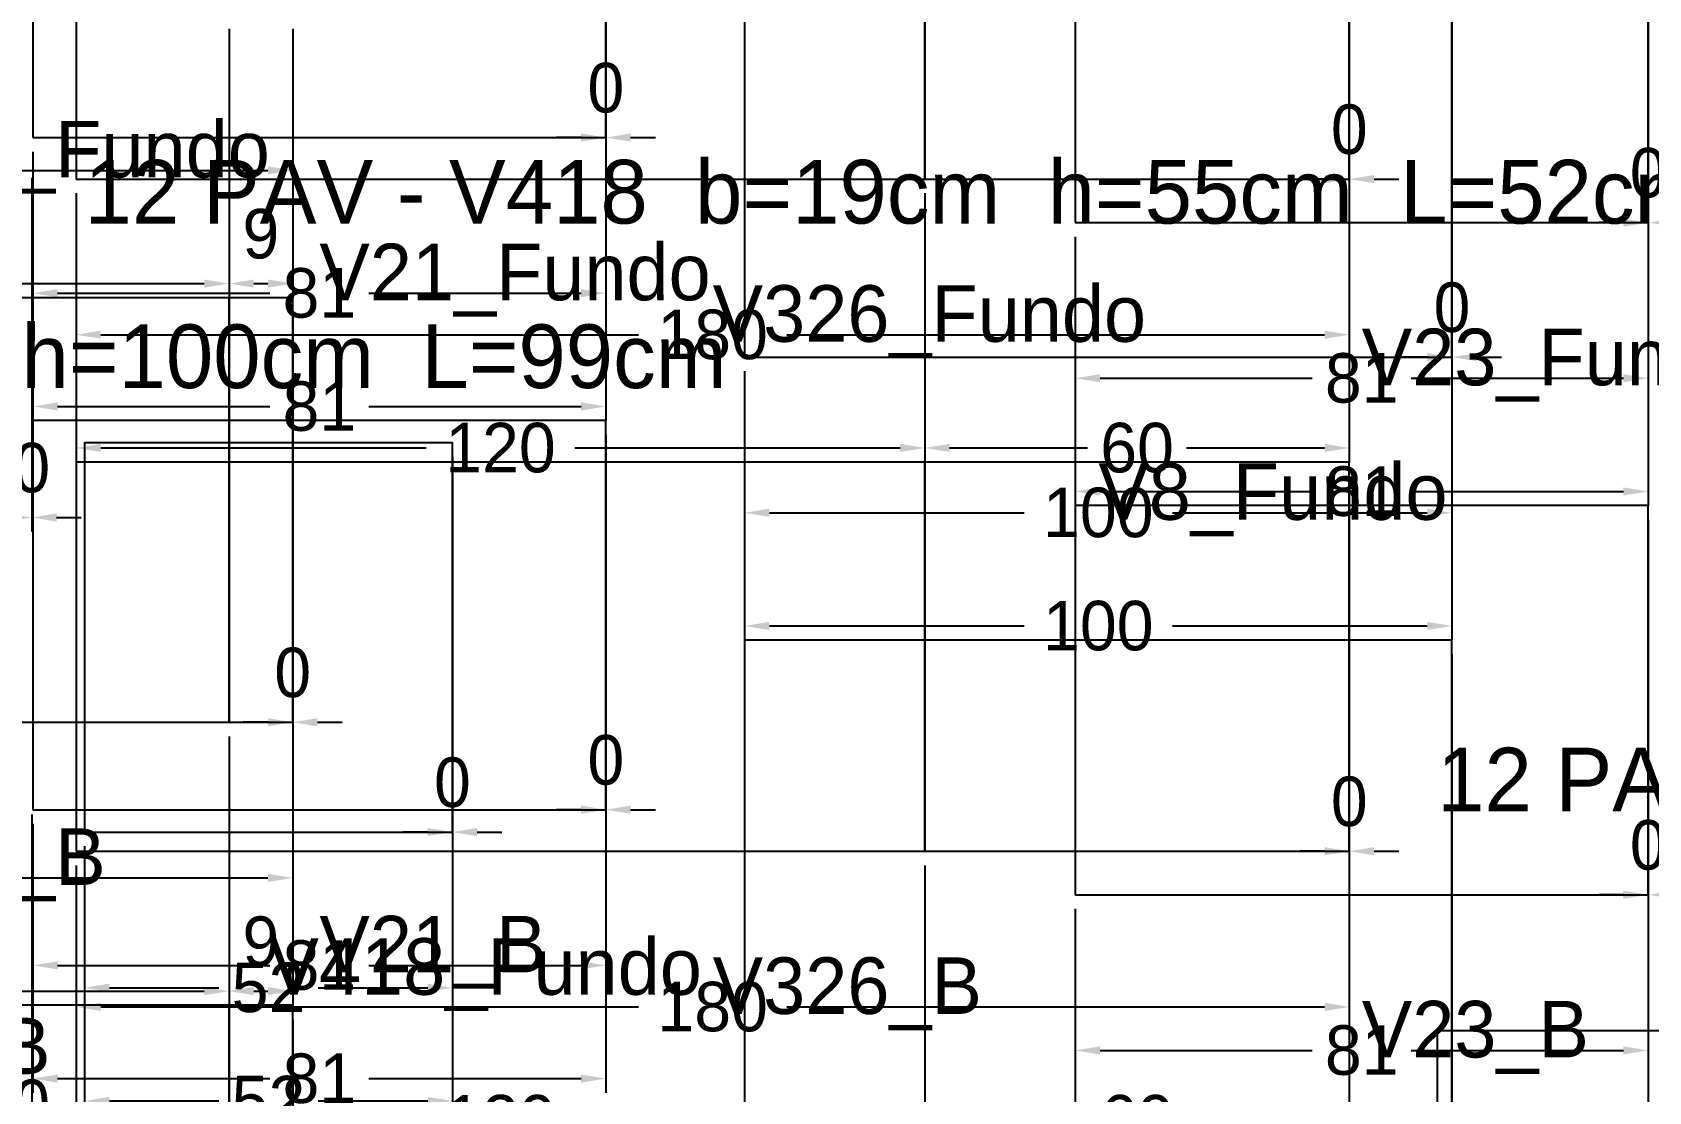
# Model space of a CAD drawing. Header units: metres. Extents: x 946 to 6411, y 1397 to 3666.
# Drawn here: x 4234.4 to 4463, y 2205.8 to 2355.6 of the extents above; entities that cross this region are included whole.
import ezdxf

# ---------------------------------------------------------------- set-up
doc = ezdxf.new("R2010")
doc.units = ezdxf.units.M
doc.layers.add('COTA', color=3, linetype='Continuous')
doc.dimstyles.new('COTA_VIG', dxfattribs={"dimtxt": 7, "dimasz": 3.5, "dimexe": 2, "dimexo": 2, "dimgap": 1.5, "dimtad": 1, "dimdec": 1, "dimcen": 2.5, "dimclrd": 3, "dimclre": 3, "dimclrt": 3, "dimazin": 3, "dimtfac": 1, "dimtmove": 0, "dimatfit": 3})

# ---------------------------------------------------------------- blocks, each defined once
blk = doc.blocks.new('_CLOSEDFILLED')
at = {"color": 0, "linetype": 'BYBLOCK'}
blk.add_solid([(-1, 0.164), (0, 0), (-1, -0.164)], dxfattribs=at)
blk = doc.blocks.new('*D106')
at = {"color": 3}
for p, q in [((4335.15, 2307.66), (4335.15, 2285.66)), ((4435.15, 2307.66), (4435.15, 2285.66)), ((4338.65, 2287.66), (4374.65, 2287.66)), ((4395.65, 2287.66), (4431.65, 2287.66))]:
    blk.add_line(p, q, dxfattribs=at)
at = {"layer": 'Defpoints'}
for p in [(4335.15, 2309.66), (4435.15, 2309.66), (4335.15, 2287.66)]:
    blk.add_point(p, dxfattribs=at)
at = {"layer": 'COTA', "color": 3, "xscale": 3.5, "yscale": 3.5, "rotation": 180}
blk.add_blockref('_CLOSEDFILLED', (4335.15, 2287.66), dxfattribs=at)
at = {"layer": 'COTA', "color": 3, "xscale": 3.5, "yscale": 3.5}
blk.add_blockref('_CLOSEDFILLED', (4435.15, 2287.66), dxfattribs=at)
at = {"layer": 'COTA', "color": 3, "insert": (4385.15, 2287.66), "char_height": 7, "attachment_point": 5}
blk.add_mtext('100', dxfattribs=at)
blk = doc.blocks.new('*D107')
at = {"color": 3}
for p, q in [((4335.15, 2307.66), (4335.15, 2269.66)), ((4435.15, 2307.66), (4435.15, 2269.66)), ((4338.65, 2271.66), (4374.65, 2271.66)), ((4395.65, 2271.66), (4431.65, 2271.66))]:
    blk.add_line(p, q, dxfattribs=at)
at = {"layer": 'Defpoints'}
for p in [(4335.15, 2309.66), (4435.15, 2309.66), (4335.15, 2271.66)]:
    blk.add_point(p, dxfattribs=at)
at = {"layer": 'COTA', "color": 3, "xscale": 3.5, "yscale": 3.5, "rotation": 180}
blk.add_blockref('_CLOSEDFILLED', (4335.15, 2271.66), dxfattribs=at)
at = {"layer": 'COTA', "color": 3, "xscale": 3.5, "yscale": 3.5}
blk.add_blockref('_CLOSEDFILLED', (4435.15, 2271.66), dxfattribs=at)
at = {"layer": 'COTA', "color": 3, "insert": (4385.15, 2271.66), "char_height": 7, "attachment_point": 5}
blk.add_mtext('100', dxfattribs=at)
blk = doc.blocks.new('*D235')
at = {"color": 3}
for p, q in [((4234.53, 2243.69), (4234.53, 2221.69)), ((4315.53, 2243.69), (4315.53, 2221.69)), ((4238.03, 2223.69), (4268.03, 2223.69)), ((4282.03, 2223.69), (4312.03, 2223.69))]:
    blk.add_line(p, q, dxfattribs=at)
at = {"layer": 'Defpoints'}
for p in [(4234.53, 2245.69), (4315.53, 2245.69), (4234.53, 2223.69)]:
    blk.add_point(p, dxfattribs=at)
at = {"layer": 'COTA', "color": 3, "xscale": 3.5, "yscale": 3.5, "rotation": 180}
blk.add_blockref('_CLOSEDFILLED', (4234.53, 2223.69), dxfattribs=at)
at = {"layer": 'COTA', "color": 3, "xscale": 3.5, "yscale": 3.5}
blk.add_blockref('_CLOSEDFILLED', (4315.53, 2223.69), dxfattribs=at)
at = {"layer": 'COTA', "color": 3, "insert": (4275.03, 2223.69), "char_height": 7, "attachment_point": 5}
blk.add_mtext('81', dxfattribs=at)
blk = doc.blocks.new('*D236')
at = {"color": 3}
for p, q in [((4234.53, 2243.69), (4234.53, 2205.69)), ((4315.53, 2243.69), (4315.53, 2205.69)), ((4238.03, 2207.69), (4268.03, 2207.69)), ((4282.03, 2207.69), (4312.03, 2207.69))]:
    blk.add_line(p, q, dxfattribs=at)
at = {"layer": 'Defpoints'}
for p in [(4234.53, 2245.69), (4315.53, 2245.69), (4234.53, 2207.69)]:
    blk.add_point(p, dxfattribs=at)
at = {"layer": 'COTA', "color": 3, "xscale": 3.5, "yscale": 3.5, "rotation": 180}
blk.add_blockref('_CLOSEDFILLED', (4234.53, 2207.69), dxfattribs=at)
at = {"layer": 'COTA', "color": 3, "xscale": 3.5, "yscale": 3.5}
blk.add_blockref('_CLOSEDFILLED', (4315.53, 2207.69), dxfattribs=at)
at = {"layer": 'COTA', "color": 3, "insert": (4275.03, 2207.69), "char_height": 7, "attachment_point": 5}
blk.add_mtext('81', dxfattribs=at)
blk = doc.blocks.new('*D238')
at = {"color": 3}
for p, q in [((4234.53, 2338.69), (4234.53, 2316.69)), ((4315.53, 2338.69), (4315.53, 2316.69)), ((4238.03, 2318.69), (4268.03, 2318.69)), ((4282.03, 2318.69), (4312.03, 2318.69))]:
    blk.add_line(p, q, dxfattribs=at)
at = {"layer": 'Defpoints'}
for p in [(4234.53, 2340.69), (4315.53, 2340.69), (4234.53, 2318.69)]:
    blk.add_point(p, dxfattribs=at)
at = {"layer": 'COTA', "color": 3, "xscale": 3.5, "yscale": 3.5, "rotation": 180}
blk.add_blockref('_CLOSEDFILLED', (4234.53, 2318.69), dxfattribs=at)
at = {"layer": 'COTA', "color": 3, "xscale": 3.5, "yscale": 3.5}
blk.add_blockref('_CLOSEDFILLED', (4315.53, 2318.69), dxfattribs=at)
at = {"layer": 'COTA', "color": 3, "insert": (4275.03, 2318.69), "char_height": 7, "attachment_point": 5}
blk.add_mtext('81', dxfattribs=at)
blk = doc.blocks.new('*D239')
at = {"color": 3}
for p, q in [((4234.53, 2338.69), (4234.53, 2300.69)), ((4315.53, 2338.69), (4315.53, 2300.69)), ((4238.03, 2302.69), (4268.03, 2302.69)), ((4282.03, 2302.69), (4312.03, 2302.69))]:
    blk.add_line(p, q, dxfattribs=at)
at = {"layer": 'Defpoints'}
for p in [(4234.53, 2340.69), (4315.53, 2340.69), (4234.53, 2302.69)]:
    blk.add_point(p, dxfattribs=at)
at = {"layer": 'COTA', "color": 3, "xscale": 3.5, "yscale": 3.5, "rotation": 180}
blk.add_blockref('_CLOSEDFILLED', (4234.53, 2302.69), dxfattribs=at)
at = {"layer": 'COTA', "color": 3, "xscale": 3.5, "yscale": 3.5}
blk.add_blockref('_CLOSEDFILLED', (4315.53, 2302.69), dxfattribs=at)
at = {"layer": 'COTA', "color": 3, "insert": (4275.03, 2302.69), "char_height": 7, "attachment_point": 5}
blk.add_mtext('81', dxfattribs=at)
blk = doc.blocks.new('*D253')
at = {"color": 3}
for p, q in [((4381.89, 2231.67), (4381.89, 2209.67)), ((4462.89, 2231.67), (4462.89, 2209.67)), ((4385.39, 2211.67), (4415.39, 2211.67)), ((4429.39, 2211.67), (4459.39, 2211.67))]:
    blk.add_line(p, q, dxfattribs=at)
at = {"layer": 'Defpoints'}
for p in [(4381.89, 2233.67), (4462.89, 2233.67), (4381.89, 2211.67)]:
    blk.add_point(p, dxfattribs=at)
at = {"layer": 'COTA', "color": 3, "xscale": 3.5, "yscale": 3.5, "rotation": 180}
blk.add_blockref('_CLOSEDFILLED', (4381.89, 2211.67), dxfattribs=at)
at = {"layer": 'COTA', "color": 3, "xscale": 3.5, "yscale": 3.5}
blk.add_blockref('_CLOSEDFILLED', (4462.89, 2211.67), dxfattribs=at)
at = {"layer": 'COTA', "color": 3, "insert": (4422.39, 2211.67), "char_height": 7, "attachment_point": 5}
blk.add_mtext('81', dxfattribs=at)
blk = doc.blocks.new('*D254')
at = {"color": 3}
for p, q in [((4381.89, 2231.67), (4381.89, 2193.67)), ((4462.89, 2231.67), (4462.89, 2193.67)), ((4385.39, 2195.67), (4415.39, 2195.67)), ((4429.39, 2195.67), (4459.39, 2195.67))]:
    blk.add_line(p, q, dxfattribs=at)
at = {"layer": 'Defpoints'}
for p in [(4381.89, 2233.67), (4462.89, 2233.67), (4381.89, 2195.67)]:
    blk.add_point(p, dxfattribs=at)
at = {"layer": 'COTA', "color": 3, "xscale": 3.5, "yscale": 3.5, "rotation": 180}
blk.add_blockref('_CLOSEDFILLED', (4381.89, 2195.67), dxfattribs=at)
at = {"layer": 'COTA', "color": 3, "xscale": 3.5, "yscale": 3.5}
blk.add_blockref('_CLOSEDFILLED', (4462.89, 2195.67), dxfattribs=at)
at = {"layer": 'COTA', "color": 3, "insert": (4422.39, 2195.67), "char_height": 7, "attachment_point": 5}
blk.add_mtext('81', dxfattribs=at)
blk = doc.blocks.new('*D256')
at = {"color": 3}
for p, q in [((4381.89, 2326.67), (4381.89, 2304.67)), ((4462.89, 2326.67), (4462.89, 2304.67)), ((4385.39, 2306.67), (4415.39, 2306.67)), ((4429.39, 2306.67), (4459.39, 2306.67))]:
    blk.add_line(p, q, dxfattribs=at)
at = {"layer": 'Defpoints'}
for p in [(4381.89, 2328.67), (4462.89, 2328.67), (4381.89, 2306.67)]:
    blk.add_point(p, dxfattribs=at)
at = {"layer": 'COTA', "color": 3, "xscale": 3.5, "yscale": 3.5, "rotation": 180}
blk.add_blockref('_CLOSEDFILLED', (4381.89, 2306.67), dxfattribs=at)
at = {"layer": 'COTA', "color": 3, "xscale": 3.5, "yscale": 3.5}
blk.add_blockref('_CLOSEDFILLED', (4462.89, 2306.67), dxfattribs=at)
at = {"layer": 'COTA', "color": 3, "insert": (4422.39, 2306.67), "char_height": 7, "attachment_point": 5}
blk.add_mtext('81', dxfattribs=at)
blk = doc.blocks.new('*D257')
at = {"color": 3}
for p, q in [((4381.89, 2326.67), (4381.89, 2288.67)), ((4462.89, 2326.67), (4462.89, 2288.67)), ((4385.39, 2290.67), (4415.39, 2290.67)), ((4429.39, 2290.67), (4459.39, 2290.67))]:
    blk.add_line(p, q, dxfattribs=at)
at = {"layer": 'Defpoints'}
for p in [(4381.89, 2328.67), (4462.89, 2328.67), (4381.89, 2290.67)]:
    blk.add_point(p, dxfattribs=at)
at = {"layer": 'COTA', "color": 3, "xscale": 3.5, "yscale": 3.5, "rotation": 180}
blk.add_blockref('_CLOSEDFILLED', (4381.89, 2290.67), dxfattribs=at)
at = {"layer": 'COTA', "color": 3, "xscale": 3.5, "yscale": 3.5}
blk.add_blockref('_CLOSEDFILLED', (4462.89, 2290.67), dxfattribs=at)
at = {"layer": 'COTA', "color": 3, "insert": (4422.39, 2290.67), "char_height": 7, "attachment_point": 5}
blk.add_mtext('81', dxfattribs=at)
blk = doc.blocks.new('*D905')
at = {"color": 3}
for p, q in [((4142.26, 2256.05), (4142.26, 2234.05)), ((4271.26, 2256.05), (4271.26, 2234.05)), ((4145.76, 2236.05), (4196.26, 2236.05)), ((4217.26, 2236.05), (4267.76, 2236.05))]:
    blk.add_line(p, q, dxfattribs=at)
at = {"layer": 'Defpoints'}
for p in [(4142.26, 2258.05), (4271.26, 2258.05), (4142.26, 2236.05)]:
    blk.add_point(p, dxfattribs=at)
at = {"layer": 'COTA', "color": 3, "xscale": 3.5, "yscale": 3.5, "rotation": 180}
blk.add_blockref('_CLOSEDFILLED', (4142.26, 2236.05), dxfattribs=at)
at = {"layer": 'COTA', "color": 3, "xscale": 3.5, "yscale": 3.5}
blk.add_blockref('_CLOSEDFILLED', (4271.26, 2236.05), dxfattribs=at)
at = {"layer": 'COTA', "color": 3, "insert": (4206.76, 2236.05), "char_height": 7, "attachment_point": 5}
blk.add_mtext('129', dxfattribs=at)
blk = doc.blocks.new('*D906')
at = {"color": 3}
for p, q in [((4142.26, 2256.05), (4142.26, 2218.05)), ((4262.26, 2256.05), (4262.26, 2218.05)), ((4145.76, 2220.05), (4191.76, 2220.05)), ((4212.76, 2220.05), (4258.76, 2220.05))]:
    blk.add_line(p, q, dxfattribs=at)
at = {"layer": 'Defpoints'}
for p in [(4142.26, 2258.05), (4262.26, 2258.05), (4142.26, 2220.05)]:
    blk.add_point(p, dxfattribs=at)
at = {"layer": 'COTA', "color": 3, "xscale": 3.5, "yscale": 3.5, "rotation": 180}
blk.add_blockref('_CLOSEDFILLED', (4142.26, 2220.05), dxfattribs=at)
at = {"layer": 'COTA', "color": 3, "xscale": 3.5, "yscale": 3.5}
blk.add_blockref('_CLOSEDFILLED', (4262.26, 2220.05), dxfattribs=at)
at = {"layer": 'COTA', "color": 3, "insert": (4202.26, 2220.05), "char_height": 7, "attachment_point": 5}
blk.add_mtext('120', dxfattribs=at)
blk = doc.blocks.new('*D907')
at = {"color": 3}
for p, q in [((4262.26, 2256.05), (4262.26, 2218.05)), ((4271.26, 2256.05), (4271.26, 2218.05)), ((4265.76, 2220.05), (4267.76, 2220.05))]:
    blk.add_line(p, q, dxfattribs=at)
at = {"layer": 'Defpoints'}
for p in [(4262.26, 2258.05), (4271.26, 2258.05), (4262.26, 2220.05)]:
    blk.add_point(p, dxfattribs=at)
at = {"layer": 'COTA', "color": 3, "xscale": 3.5, "yscale": 3.5, "rotation": 180}
blk.add_blockref('_CLOSEDFILLED', (4262.26, 2220.05), dxfattribs=at)
at = {"layer": 'COTA', "color": 3, "xscale": 3.5, "yscale": 3.5}
blk.add_blockref('_CLOSEDFILLED', (4271.26, 2220.05), dxfattribs=at)
at = {"layer": 'COTA', "color": 3, "insert": (4266.76, 2227.05), "char_height": 7, "attachment_point": 5}
blk.add_mtext('9', dxfattribs=at)
blk = doc.blocks.new('*D909')
at = {"color": 3}
for p, q in [((4142.26, 2356.05), (4142.26, 2334.05)), ((4271.26, 2356.05), (4271.26, 2334.05)), ((4145.76, 2336.05), (4196.26, 2336.05)), ((4217.26, 2336.05), (4267.76, 2336.05))]:
    blk.add_line(p, q, dxfattribs=at)
at = {"layer": 'Defpoints'}
for p in [(4142.26, 2358.05), (4271.26, 2358.05), (4142.26, 2336.05)]:
    blk.add_point(p, dxfattribs=at)
at = {"layer": 'COTA', "color": 3, "xscale": 3.5, "yscale": 3.5, "rotation": 180}
blk.add_blockref('_CLOSEDFILLED', (4142.26, 2336.05), dxfattribs=at)
at = {"layer": 'COTA', "color": 3, "xscale": 3.5, "yscale": 3.5}
blk.add_blockref('_CLOSEDFILLED', (4271.26, 2336.05), dxfattribs=at)
at = {"layer": 'COTA', "color": 3, "insert": (4206.76, 2336.05), "char_height": 7, "attachment_point": 5}
blk.add_mtext('129', dxfattribs=at)
blk = doc.blocks.new('*D910')
at = {"color": 3}
for p, q in [((4142.26, 2356.05), (4142.26, 2318.05)), ((4262.26, 2356.05), (4262.26, 2318.05)), ((4145.76, 2320.05), (4191.76, 2320.05)), ((4212.76, 2320.05), (4258.76, 2320.05))]:
    blk.add_line(p, q, dxfattribs=at)
at = {"layer": 'Defpoints'}
for p in [(4142.26, 2358.05), (4262.26, 2358.05), (4142.26, 2320.05)]:
    blk.add_point(p, dxfattribs=at)
at = {"layer": 'COTA', "color": 3, "xscale": 3.5, "yscale": 3.5, "rotation": 180}
blk.add_blockref('_CLOSEDFILLED', (4142.26, 2320.05), dxfattribs=at)
at = {"layer": 'COTA', "color": 3, "xscale": 3.5, "yscale": 3.5}
blk.add_blockref('_CLOSEDFILLED', (4262.26, 2320.05), dxfattribs=at)
at = {"layer": 'COTA', "color": 3, "insert": (4202.26, 2320.05), "char_height": 7, "attachment_point": 5}
blk.add_mtext('120', dxfattribs=at)
blk = doc.blocks.new('*D911')
at = {"color": 3}
for p, q in [((4262.26, 2356.05), (4262.26, 2318.05)), ((4271.26, 2356.05), (4271.26, 2318.05)), ((4265.76, 2320.05), (4267.76, 2320.05))]:
    blk.add_line(p, q, dxfattribs=at)
at = {"layer": 'Defpoints'}
for p in [(4262.26, 2358.05), (4271.26, 2358.05), (4262.26, 2320.05)]:
    blk.add_point(p, dxfattribs=at)
at = {"layer": 'COTA', "color": 3, "xscale": 3.5, "yscale": 3.5, "rotation": 180}
blk.add_blockref('_CLOSEDFILLED', (4262.26, 2320.05), dxfattribs=at)
at = {"layer": 'COTA', "color": 3, "xscale": 3.5, "yscale": 3.5}
blk.add_blockref('_CLOSEDFILLED', (4271.26, 2320.05), dxfattribs=at)
at = {"layer": 'COTA', "color": 3, "insert": (4266.76, 2327.05), "char_height": 7, "attachment_point": 5}
blk.add_mtext('9', dxfattribs=at)
blk = doc.blocks.new('*D1610')
at = {"color": 3}
for p, q in [((4240.63, 2237.82), (4240.63, 2215.82)), ((4420.63, 2237.82), (4420.63, 2215.82)), ((4244.13, 2217.82), (4320.13, 2217.82)), ((4341.13, 2217.82), (4417.13, 2217.82))]:
    blk.add_line(p, q, dxfattribs=at)
at = {"layer": 'Defpoints'}
for p in [(4240.63, 2239.82), (4420.63, 2239.82), (4240.63, 2217.82)]:
    blk.add_point(p, dxfattribs=at)
at = {"layer": 'COTA', "color": 3, "xscale": 3.5, "yscale": 3.5, "rotation": 180}
blk.add_blockref('_CLOSEDFILLED', (4240.63, 2217.82), dxfattribs=at)
at = {"layer": 'COTA', "color": 3, "xscale": 3.5, "yscale": 3.5}
blk.add_blockref('_CLOSEDFILLED', (4420.63, 2217.82), dxfattribs=at)
at = {"layer": 'COTA', "color": 3, "insert": (4330.63, 2217.82), "char_height": 7, "attachment_point": 5}
blk.add_mtext('180', dxfattribs=at)
blk = doc.blocks.new('*D1611')
at = {"color": 3}
for p, q in [((4240.63, 2237.82), (4240.63, 2199.82)), ((4360.63, 2237.82), (4360.63, 2199.82)), ((4244.13, 2201.82), (4290.13, 2201.82)), ((4311.13, 2201.82), (4357.13, 2201.82))]:
    blk.add_line(p, q, dxfattribs=at)
at = {"layer": 'Defpoints'}
for p in [(4240.63, 2239.82), (4360.63, 2239.82), (4240.63, 2201.82)]:
    blk.add_point(p, dxfattribs=at)
at = {"layer": 'COTA', "color": 3, "xscale": 3.5, "yscale": 3.5, "rotation": 180}
blk.add_blockref('_CLOSEDFILLED', (4240.63, 2201.82), dxfattribs=at)
at = {"layer": 'COTA', "color": 3, "xscale": 3.5, "yscale": 3.5}
blk.add_blockref('_CLOSEDFILLED', (4360.63, 2201.82), dxfattribs=at)
at = {"layer": 'COTA', "color": 3, "insert": (4300.63, 2201.82), "char_height": 7, "attachment_point": 5}
blk.add_mtext('120', dxfattribs=at)
blk = doc.blocks.new('*D1612')
at = {"color": 3}
for p, q in [((4360.63, 2237.82), (4360.63, 2199.82)), ((4420.63, 2237.82), (4420.63, 2199.82)), ((4364.13, 2201.82), (4383.63, 2201.82)), ((4397.63, 2201.82), (4417.13, 2201.82))]:
    blk.add_line(p, q, dxfattribs=at)
at = {"layer": 'Defpoints'}
for p in [(4360.63, 2239.82), (4420.63, 2239.82), (4360.63, 2201.82)]:
    blk.add_point(p, dxfattribs=at)
at = {"layer": 'COTA', "color": 3, "xscale": 3.5, "yscale": 3.5, "rotation": 180}
blk.add_blockref('_CLOSEDFILLED', (4360.63, 2201.82), dxfattribs=at)
at = {"layer": 'COTA', "color": 3, "xscale": 3.5, "yscale": 3.5}
blk.add_blockref('_CLOSEDFILLED', (4420.63, 2201.82), dxfattribs=at)
at = {"layer": 'COTA', "color": 3, "insert": (4390.63, 2201.82), "char_height": 7, "attachment_point": 5}
blk.add_mtext('60', dxfattribs=at)
blk = doc.blocks.new('*D1614')
at = {"color": 3}
for p, q in [((4240.63, 2332.82), (4240.63, 2310.82)), ((4420.63, 2332.82), (4420.63, 2310.82)), ((4244.13, 2312.82), (4320.13, 2312.82)), ((4341.13, 2312.82), (4417.13, 2312.82))]:
    blk.add_line(p, q, dxfattribs=at)
at = {"layer": 'Defpoints'}
for p in [(4240.63, 2334.82), (4420.63, 2334.82), (4240.63, 2312.82)]:
    blk.add_point(p, dxfattribs=at)
at = {"layer": 'COTA', "color": 3, "xscale": 3.5, "yscale": 3.5, "rotation": 180}
blk.add_blockref('_CLOSEDFILLED', (4240.63, 2312.82), dxfattribs=at)
at = {"layer": 'COTA', "color": 3, "xscale": 3.5, "yscale": 3.5}
blk.add_blockref('_CLOSEDFILLED', (4420.63, 2312.82), dxfattribs=at)
at = {"layer": 'COTA', "color": 3, "insert": (4330.63, 2312.82), "char_height": 7, "attachment_point": 5}
blk.add_mtext('180', dxfattribs=at)
blk = doc.blocks.new('*D1615')
at = {"color": 3}
for p, q in [((4240.63, 2332.82), (4240.63, 2294.82)), ((4360.63, 2332.82), (4360.63, 2294.82)), ((4244.13, 2296.82), (4290.13, 2296.82)), ((4311.13, 2296.82), (4357.13, 2296.82))]:
    blk.add_line(p, q, dxfattribs=at)
at = {"layer": 'Defpoints'}
for p in [(4240.63, 2334.82), (4360.63, 2334.82), (4240.63, 2296.82)]:
    blk.add_point(p, dxfattribs=at)
at = {"layer": 'COTA', "color": 3, "xscale": 3.5, "yscale": 3.5, "rotation": 180}
blk.add_blockref('_CLOSEDFILLED', (4240.63, 2296.82), dxfattribs=at)
at = {"layer": 'COTA', "color": 3, "xscale": 3.5, "yscale": 3.5}
blk.add_blockref('_CLOSEDFILLED', (4360.63, 2296.82), dxfattribs=at)
at = {"layer": 'COTA', "color": 3, "insert": (4300.63, 2296.82), "char_height": 7, "attachment_point": 5}
blk.add_mtext('120', dxfattribs=at)
blk = doc.blocks.new('*D1616')
at = {"color": 3}
for p, q in [((4360.63, 2332.82), (4360.63, 2294.82)), ((4420.63, 2332.82), (4420.63, 2294.82)), ((4364.13, 2296.82), (4383.63, 2296.82)), ((4397.63, 2296.82), (4417.13, 2296.82))]:
    blk.add_line(p, q, dxfattribs=at)
at = {"layer": 'Defpoints'}
for p in [(4360.63, 2334.82), (4420.63, 2334.82), (4360.63, 2296.82)]:
    blk.add_point(p, dxfattribs=at)
at = {"layer": 'COTA', "color": 3, "xscale": 3.5, "yscale": 3.5, "rotation": 180}
blk.add_blockref('_CLOSEDFILLED', (4360.63, 2296.82), dxfattribs=at)
at = {"layer": 'COTA', "color": 3, "xscale": 3.5, "yscale": 3.5}
blk.add_blockref('_CLOSEDFILLED', (4420.63, 2296.82), dxfattribs=at)
at = {"layer": 'COTA', "color": 3, "insert": (4390.63, 2296.82), "char_height": 7, "attachment_point": 5}
blk.add_mtext('60', dxfattribs=at)
blk = doc.blocks.new('*D1993')
at = {"color": 3}
for p, q in [((4241.84, 2240.53), (4241.84, 2218.53)), ((4293.84, 2240.53), (4293.84, 2218.53)), ((4245.34, 2220.53), (4260.84, 2220.53)), ((4274.84, 2220.53), (4290.34, 2220.53))]:
    blk.add_line(p, q, dxfattribs=at)
at = {"layer": 'Defpoints'}
for p in [(4241.84, 2242.53), (4293.84, 2242.53), (4241.84, 2220.53)]:
    blk.add_point(p, dxfattribs=at)
at = {"layer": 'COTA', "color": 3, "xscale": 3.5, "yscale": 3.5, "rotation": 180}
blk.add_blockref('_CLOSEDFILLED', (4241.84, 2220.53), dxfattribs=at)
at = {"layer": 'COTA', "color": 3, "xscale": 3.5, "yscale": 3.5}
blk.add_blockref('_CLOSEDFILLED', (4293.84, 2220.53), dxfattribs=at)
at = {"layer": 'COTA', "color": 3, "insert": (4267.84, 2220.53), "char_height": 7, "attachment_point": 5}
blk.add_mtext('52', dxfattribs=at)
blk = doc.blocks.new('*D1994')
at = {"color": 3}
for p, q in [((4241.84, 2240.53), (4241.84, 2202.53)), ((4293.84, 2240.53), (4293.84, 2202.53)), ((4245.34, 2204.53), (4260.84, 2204.53)), ((4274.84, 2204.53), (4290.34, 2204.53))]:
    blk.add_line(p, q, dxfattribs=at)
at = {"layer": 'Defpoints'}
for p in [(4241.84, 2242.53), (4293.84, 2242.53), (4241.84, 2204.53)]:
    blk.add_point(p, dxfattribs=at)
at = {"layer": 'COTA', "color": 3, "xscale": 3.5, "yscale": 3.5, "rotation": 180}
blk.add_blockref('_CLOSEDFILLED', (4241.84, 2204.53), dxfattribs=at)
at = {"layer": 'COTA', "color": 3, "xscale": 3.5, "yscale": 3.5}
blk.add_blockref('_CLOSEDFILLED', (4293.84, 2204.53), dxfattribs=at)
at = {"layer": 'COTA', "color": 3, "insert": (4267.84, 2204.53), "char_height": 7, "attachment_point": 5}
blk.add_mtext('52', dxfattribs=at)

msp = doc.modelspace()

# ---------------------------------------------------------------- linework, layer by layer
at = {"layer": 'Paineis'}
for points in [[(4335.15, 2309.66), (4435.15, 2309.66), (4435.15, 2409.66), (4335.15, 2409.66)], [(4234.53, 2340.69), (4315.53, 2340.69), (4315.53, 2395.69), (4234.53, 2395.69)], [(4240.63, 2334.82), (4360.63, 2334.82), (4360.63, 2389.82), (4240.63, 2389.82)], [(4360.63, 2334.82), (4420.63, 2334.82), (4420.63, 2389.82), (4360.63, 2389.82)], [(4381.89, 2328.67), (4462.89, 2328.67), (4462.89, 2383.67), (4381.89, 2383.67)], [(4142.26, 2258.05), (4262.26, 2258.05), (4262.26, 2318.05), (4142.26, 2318.05)], [(4262.26, 2258.05), (4271.26, 2258.05), (4271.26, 2318.05), (4262.26, 2318.05)], [(4234.53, 2245.69), (4315.53, 2245.69), (4315.53, 2300.69), (4234.53, 2300.69)], [(4241.84, 2242.53), (4293.84, 2242.53), (4293.84, 2297.53), (4241.84, 2297.53)], [(4240.63, 2239.82), (4360.63, 2239.82), (4360.63, 2294.82), (4240.63, 2294.82)], [(4360.63, 2239.82), (4420.63, 2239.82), (4420.63, 2294.82), (4360.63, 2294.82)], [(4381.89, 2233.67), (4462.89, 2233.67), (4462.89, 2288.67), (4381.89, 2288.67)], [(4335.15, 2169.66), (4435.15, 2169.66), (4435.15, 2269.66), (4335.15, 2269.66)], [(4142.26, 2158.05), (4262.26, 2158.05), (4262.26, 2218.05), (4142.26, 2218.05)], [(4262.26, 2158.05), (4271.26, 2158.05), (4271.26, 2218.05), (4262.26, 2218.05)], [(4433.05, 2164.45), (4553.05, 2164.45), (4553.05, 2214.45), (4433.05, 2214.45)]]:
    msp.add_lwpolyline(points, close=True, dxfattribs=at)

# ---------------------------------------------------------------- texts
at = {"layer": 'NOMENCLATURA', "char_height": 9, "attachment_point": 1}
for s, insert in [('12 PAV - V418  b=19cm  h=55cm  L=52cm', (4241.84, 2337.53)), ('12 PAV - V22  b=19cm  h=100cm  L=99cm', (4103.47, 2314.28)), ('12 PAV - V236  b=19cm  h=50cm  L=180cm', (4433.05, 2254.45))]:
    msp.add_mtext(s, dxfattribs=dict(at, insert=insert))
at = {"layer": 'Texto Secao', "char_height": 8, "attachment_point": 1}
for s, insert in [('V210_Fundo', (4206.76, 2343.05)), ('V21_Fundo', (4275.03, 2325.69)), ('V326_Fundo', (4330.63, 2319.82)), ('V23_Fundo', (4422.39, 2313.67)), ('V8_Fundo', (4385.15, 2294.66)), ('V210_B', (4206.76, 2243.05)), ('V21_B', (4275.03, 2230.69)), ('V418_Fundo', (4267.84, 2227.53)), ('V326_B', (4330.63, 2224.82)), ('V23_B', (4422.39, 2218.67)), ('V325_B', (4198.95, 2216.3))]:
    msp.add_mtext(s, dxfattribs=dict(at, insert=insert))

# ---------------------------------------------------------------- dimensions: what is measured, and where the dimension line sits
at = {"layer": 'COTA'}
for base, p1, p2 in [((4435.15, 2309.66), (4435.15, 2309.66), (4435.15, 2409.66)), ((4315.53, 2340.69), (4315.53, 2340.69), (4315.53, 2395.69)), ((4420.63, 2334.82), (4420.63, 2334.82), (4420.63, 2389.82)), ((4462.89, 2328.67), (4462.89, 2328.67), (4462.89, 2383.67)), ((4234.37, 2286.99), (4234.37, 2286.99), (4234.37, 2336.99)), ((4271.26, 2258.05), (4271.26, 2258.05), (4271.26, 2318.05)), ((4315.53, 2245.69), (4315.53, 2245.69), (4315.53, 2300.69)), ((4293.84, 2242.53), (4293.84, 2242.53), (4293.84, 2297.53)), ((4420.63, 2239.82), (4420.63, 2239.82), (4420.63, 2294.82)), ((4462.89, 2233.67), (4462.89, 2233.67), (4462.89, 2288.67)), ((4435.15, 2169.66), (4435.15, 2169.66), (4435.15, 2269.66)), ((4234.37, 2196.99), (4234.37, 2196.99), (4234.37, 2246.99)), ((4271.26, 2158.05), (4271.26, 2158.05), (4271.26, 2218.05))]:
    msp.add_linear_dim(base=base, p1=p1, p2=p2, dimstyle='COTA_VIG', dxfattribs=at).render()
for base, p1, p2, picture, middle in [((4142.26, 2336.05), (4142.26, 2358.05), (4271.26, 2358.05), '*D909', (4206.76, 2336.05)), ((4142.26, 2320.05), (4142.26, 2358.05), (4262.26, 2358.05), '*D910', (4202.26, 2320.05)), ((4262.26, 2320.05), (4262.26, 2358.05), (4271.26, 2358.05), '*D911', (4266.76, 2327.05)), ((4234.53, 2318.69), (4234.53, 2340.69), (4315.53, 2340.69), '*D238', (4275.03, 2318.69)), ((4234.53, 2302.69), (4234.53, 2340.69), (4315.53, 2340.69), '*D239', (4275.03, 2302.69)), ((4240.63, 2312.82), (4240.63, 2334.82), (4420.63, 2334.82), '*D1614', (4330.63, 2312.82)), ((4240.63, 2296.82), (4240.63, 2334.82), (4360.63, 2334.82), '*D1615', (4300.63, 2296.82)), ((4360.63, 2296.82), (4360.63, 2334.82), (4420.63, 2334.82), '*D1616', (4390.63, 2296.82)), ((4381.89, 2306.67), (4381.89, 2328.67), (4462.89, 2328.67), '*D256', (4422.39, 2306.67)), ((4381.89, 2290.67), (4381.89, 2328.67), (4462.89, 2328.67), '*D257', (4422.39, 2290.67)), ((4335.15, 2287.66), (4335.15, 2309.66), (4435.15, 2309.66), '*D106', (4385.15, 2287.66)), ((4335.15, 2271.66), (4335.15, 2309.66), (4435.15, 2309.66), '*D107', (4385.15, 2271.66)), ((4142.26, 2236.05), (4142.26, 2258.05), (4271.26, 2258.05), '*D905', (4206.76, 2236.05)), ((4142.26, 2220.05), (4142.26, 2258.05), (4262.26, 2258.05), '*D906', (4202.26, 2220.05)), ((4262.26, 2220.05), (4262.26, 2258.05), (4271.26, 2258.05), '*D907', (4266.76, 2227.05)), ((4234.53, 2223.69), (4234.53, 2245.69), (4315.53, 2245.69), '*D235', (4275.03, 2223.69)), ((4234.53, 2207.69), (4234.53, 2245.69), (4315.53, 2245.69), '*D236', (4275.03, 2207.69)), ((4241.84, 2220.53), (4241.84, 2242.53), (4293.84, 2242.53), '*D1993', (4267.84, 2220.53)), ((4241.84, 2204.53), (4241.84, 2242.53), (4293.84, 2242.53), '*D1994', (4267.84, 2204.53)), ((4240.63, 2217.82), (4240.63, 2239.82), (4420.63, 2239.82), '*D1610', (4330.63, 2217.82)), ((4240.63, 2201.82), (4240.63, 2239.82), (4360.63, 2239.82), '*D1611', (4300.63, 2201.82)), ((4360.63, 2201.82), (4360.63, 2239.82), (4420.63, 2239.82), '*D1612', (4390.63, 2201.82)), ((4381.89, 2211.67), (4381.89, 2233.67), (4462.89, 2233.67), '*D253', (4422.39, 2211.67)), ((4381.89, 2195.67), (4381.89, 2233.67), (4462.89, 2233.67), '*D254', (4422.39, 2195.67))]:
    dim = msp.add_linear_dim(base=base, p1=p1, p2=p2, dimstyle='COTA_VIG', dxfattribs=at)
    dim.commit()
    dim.dimension.update_dxf_attribs({"geometry": picture, "text_midpoint": middle})

doc.saveas('drawing.dxf')
